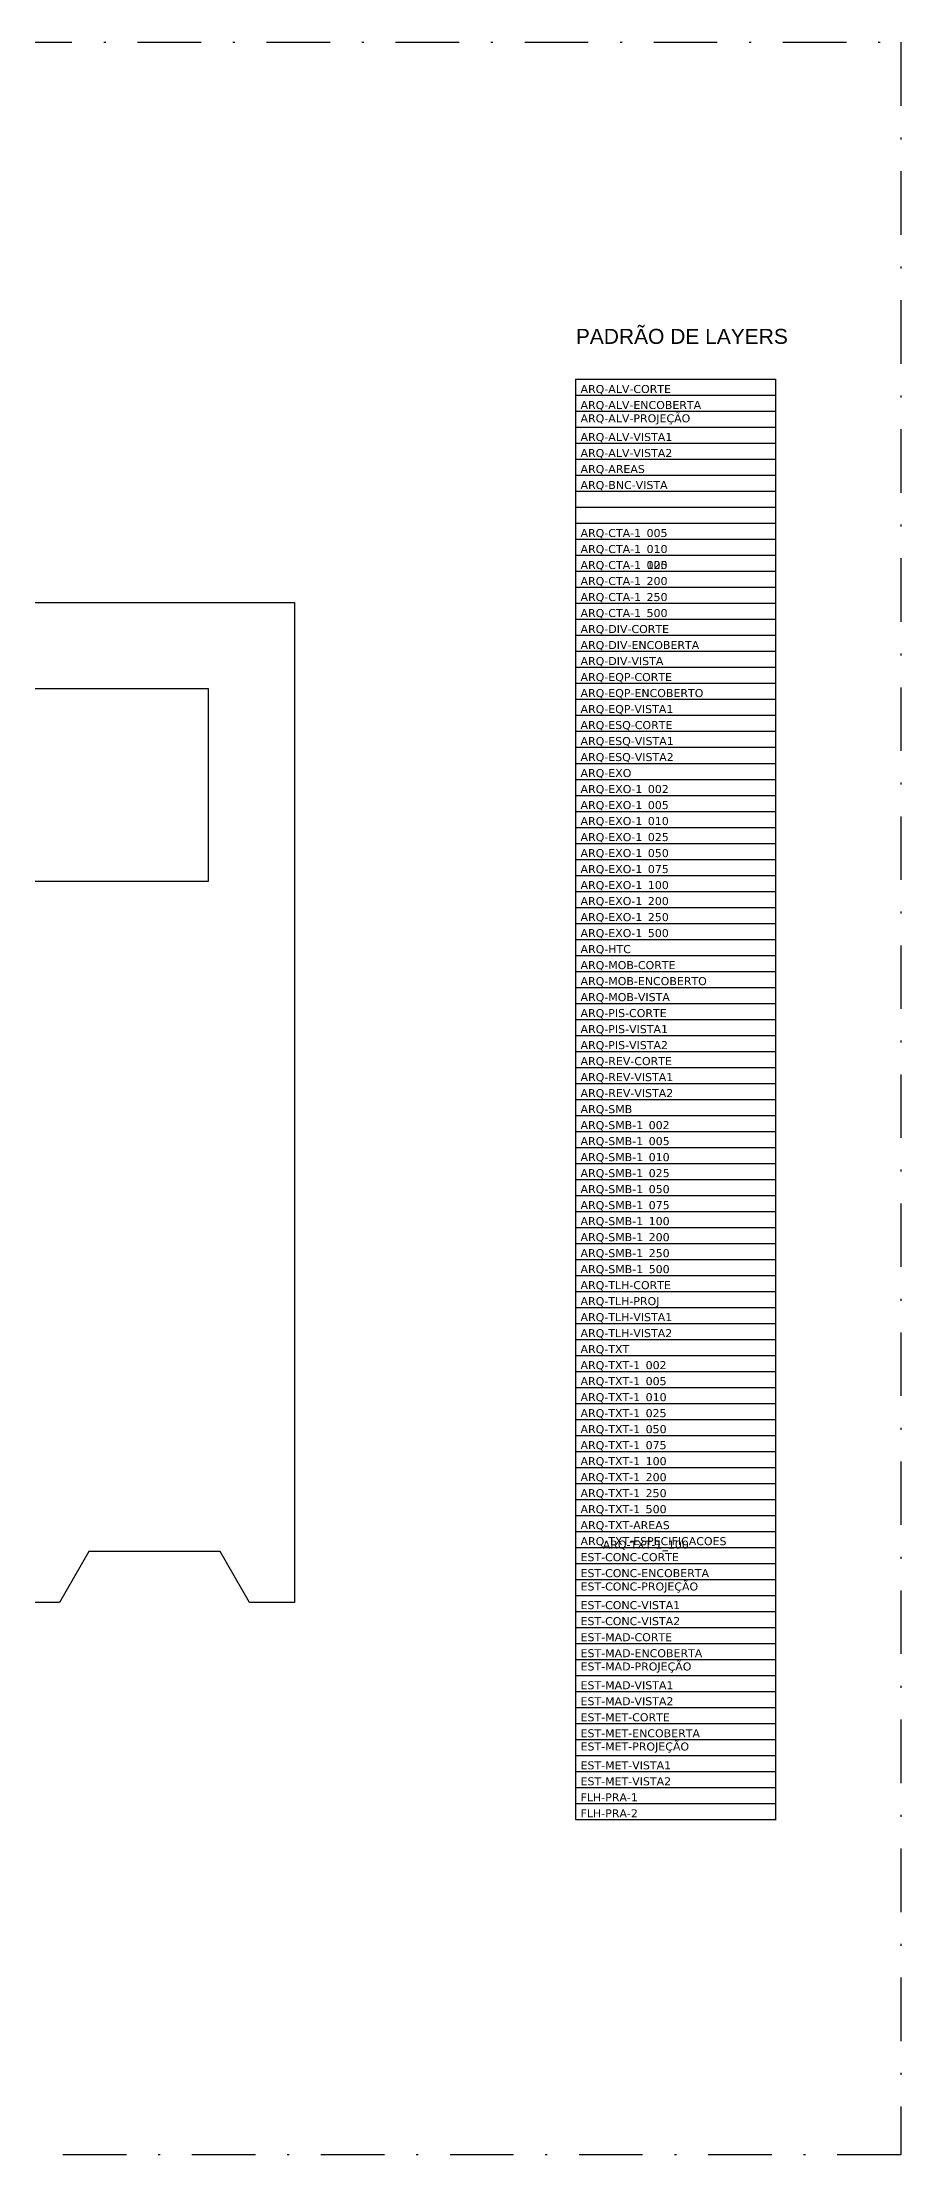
# Model space of a CAD drawing. Extents: x -81 to 144, y 107 to 212.
# Drawn here: x 101 to 143.9, y 106.6 to 212.2 of the extents above; entities that cross this region are included whole.
import ezdxf

# ---------------------------------------------------------------- set-up
doc = ezdxf.new("R2010")
doc.units = 0
doc.header["$LTSCALE"] = 0.005
for name, pattern in [('C5', [60, 50, -5, 0, -5]), ('CONTINU', [0]), ('DASHDOT', [25.4, 12.7, -6.35, 0, -6.35]), ('HIDDEN', [9.525, 6.35, -3.175]), ('TRAÇO-2PTOS_P', [0.625, 0.25, -0.125, 0, -0.125, 0, -0.125])]:
    doc.linetypes.add(name, pattern=pattern)
doc.layers.get('0').update_dxf_attribs({"linetype": 'CONTINUOUS'})
for name, color, linetype in [('A-01', 1, 'CONTINUOUS'), ('ARQ-ALV-CORTE', 5, 'CONTINUOUS'), ('ARQ-ALV-ENCOBERTA', 8, 'CONTINUOUS'), ('ARQ-ALV-PROJEÇÃO', 8, 'CONTINUOUS'), ('ARQ-ALV-VISTA1', 1, 'CONTINUOUS'), ('ARQ-ALV-VISTA2', 2, 'CONTINUOUS'), ('ARQ-AREAS', 7, 'CONTINUOUS'), ('ARQ-BNC-VISTA', 1, 'CONTINUOUS'), ('ARQ-CTA-1_005', 1, 'C5'), ('ARQ-CTA-1_010', 1, 'C5'), ('ARQ-CTA-1_025', 1, 'CONTINUOUS'), ('ARQ-CTA-1_100', 1, 'CONTINUOUS'), ('ARQ-CTA-1_200', 1, 'C5'), ('ARQ-CTA-1_250', 1, 'CONTINUOUS'), ('ARQ-CTA-1_500', 1, 'CONTINUOUS'), ('ARQ-DIV-CORTE', 2, 'CONTINUOUS'), ('ARQ-DIV-ENCOBERTA', 8, 'CONTINUOUS'), ('ARQ-DIV-VISTA', 1, 'CONTINUOUS'), ('ARQ-EQP-CORTE', 2, 'CONTINUOUS'), ('ARQ-EQP-ENCOBERTO', 8, 'CONTINUOUS'), ('ARQ-EQP-VISTA', 1, 'CONTINUOUS'), ('ARQ-ESQ-CORTE', 3, 'CONTINUOUS'), ('ARQ-ESQ-VISTA1', 2, 'CONTINUOUS'), ('ARQ-ESQ-VISTA2', 1, 'CONTINUOUS'), ('ARQ-EXO', 251, 'C5'), ('ARQ-EXO-1_002', 251, 'C5'), ('ARQ-EXO-1_005', 251, 'C5'), ('ARQ-EXO-1_010', 251, 'C5'), ('ARQ-EXO-1_025', 251, 'C5'), ('ARQ-EXO-1_050', 251, 'C5'), ('ARQ-EXO-1_100', 251, 'C5'), ('ARQ-EXO-1_200', 251, 'C5'), ('ARQ-EXO-1_250', 251, 'C5'), ('ARQ-EXO-1_500', 251, 'C5'), ('ARQ-HTC', 9, 'CONTINUOUS'), ('ARQ-MOB-CORTE', 2, 'CONTINUOUS'), ('ARQ-MOB-ENCOBERTO', 8, 'HIDDEN'), ('ARQ-MOB-VISTA', 1, 'CONTINU'), ('ARQ-PIS-CORTE', 2, 'CONTINUOUS'), ('ARQ-PIS-VISTA1', 1, 'CONTINUOUS'), ('ARQ-PIS-VISTA2', 2, 'CONTINUOUS'), ('ARQ-REV-CORTE', 30, 'CONTINUOUS'), ('ARQ-REV-VISTA1', 30, 'CONTINUOUS'), ('ARQ-REV-VISTA2', 30, 'CONTINUOUS'), ('ARQ-SMB', 1, 'CONTINUOUS'), ('ARQ-SMB-1_002', 1, 'CONTINUOUS'), ('ARQ-SMB-1_005', 1, 'CONTINU'), ('ARQ-SMB-1_010', 1, 'CONTINUOUS'), ('ARQ-SMB-1_025', 1, 'CONTINUOUS'), ('ARQ-SMB-1_050', 1, 'CONTINUOUS'), ('ARQ-SMB-1_100', 1, 'CONTINUOUS'), ('ARQ-SMB-1_200', 1, 'CONTINUOUS'), ('ARQ-SMB-1_250', 1, 'CONTINUOUS'), ('ARQ-SMB-1_500', 1, 'CONTINUOUS'), ('ARQ-TLH-CORTE', 4, 'CONTINUOUS'), ('ARQ-TLH-PROJ', 8, 'TRAÇO-2PTOS_P'), ('ARQ-TLH-VISTA1', 2, 'CONTINUOUS'), ('ARQ-TLH-VISTA2', 1, 'CONTINUOUS'), ('ARQ-TXT', 2, 'CONTINUOUS'), ('ARQ-TXT-1_002', 2, 'CONTINUOUS'), ('ARQ-TXT-1_005', 2, 'CONTINUOUS'), ('ARQ-TXT-1_010', 2, 'CONTINUOUS'), ('ARQ-TXT-1_025', 2, 'CONTINUOUS'), ('ARQ-TXT-1_050', 2, 'CONTINUOUS'), ('ARQ-TXT-1_075', 2, 'CONTINUOUS'), ('ARQ-TXT-1_100', 2, 'CONTINUOUS'), ('ARQ-TXT-1_200', 2, 'CONTINUOUS'), ('ARQ-TXT-1_250', 2, 'CONTINUOUS'), ('ARQ-TXT-1_500', 2, 'CONTINUOUS'), ('ARQ-TXT-AREAS', 2, 'CONTINUOUS'), ('ARQ-TXT-ESPECIFICACOES', 2, 'CONTINUOUS'), ('EST-CONC-CORTE', 6, 'CONTINUOUS'), ('EST-CONC-ENCOBERTA', 9, 'CONTINUOUS'), ('EST-CONC-PROJEÇÃO', 252, 'CONTINUOUS'), ('EST-CONC-VISTA1', 3, 'CONTINUOUS'), ('EST-CONC-VISTA2', 2, 'CONTINUOUS'), ('EST-MAD-CORTE', 4, 'CONTINUOUS'), ('EST-MAD-ENCOBERTA', 9, 'CONTINUOUS'), ('EST-MAD-PROJEÇÃO', 251, 'CONTINUOUS'), ('EST-MAD-VISTA1', 2, 'CONTINUOUS'), ('EST-MAD-VISTA2', 1, 'CONTINUOUS'), ('EST-MET-CORTE', 5, 'CONTINUOUS'), ('EST-MET-ENCOBERTA', 9, 'CONTINUOUS'), ('EST-MET-PROJEÇÃO', 253, 'CONTINUOUS'), ('EST-MET-VISTA1', 1, 'CONTINUOUS'), ('EST-MET-VISTA2', 8, 'CONTINUOUS'), ('FLH-PRA-01', 1, 'CONTINUOUS'), ('FLH-PRA-02', 6, 'CONTINUOUS')]:
    doc.layers.add(name, color=color, linetype=linetype)
doc.styles.add('ESC-50-A20', font='arial.ttf', dxfattribs={"height": 0.1})
doc.styles.get("Standard").update_dxf_attribs({"font": 'simplex.shx'})

msp = doc.modelspace()

# ---------------------------------------------------------------- linework, layer by layer
at = {"color": 251}
for p, q in [((127.632, 195.346), (137.632, 195.346)), ((127.632, 195.346), (127.632, 123.346)), ((127.632, 194.546), (137.632, 194.546)), ((137.632, 195.346), (137.632, 123.313)), ((127.632, 193.746), (137.632, 193.746)), ((127.632, 192.946), (137.632, 192.946)), ((127.632, 192.146), (137.632, 192.146)), ((127.632, 191.346), (137.632, 191.346)), ((127.632, 190.546), (137.632, 190.546)), ((127.632, 189.746), (137.632, 189.746)), ((127.632, 188.946), (137.632, 188.946)), ((127.632, 188.146), (137.632, 188.146)), ((127.632, 187.346), (137.632, 187.346)), ((127.632, 186.546), (137.632, 186.546)), ((127.632, 185.746), (137.632, 185.746)), ((127.632, 184.946), (137.632, 184.946)), ((127.632, 184.146), (137.632, 184.146)), ((127.632, 183.346), (137.632, 183.346)), ((127.632, 182.546), (137.632, 182.546)), ((127.632, 181.746), (137.632, 181.746)), ((127.632, 180.946), (137.632, 180.946)), ((127.632, 180.146), (137.632, 180.146)), ((127.632, 179.346), (137.632, 179.346)), ((127.632, 178.546), (137.632, 178.546)), ((127.632, 177.746), (137.632, 177.746)), ((127.632, 176.946), (137.632, 176.946)), ((127.632, 176.146), (137.632, 176.146)), ((127.632, 175.346), (137.632, 175.346)), ((127.632, 174.546), (137.632, 174.546)), ((127.632, 173.746), (137.632, 173.746)), ((127.632, 172.946), (137.632, 172.946)), ((127.632, 172.146), (137.632, 172.146)), ((127.632, 171.346), (137.632, 171.346)), ((127.632, 170.546), (137.632, 170.546)), ((127.632, 169.746), (137.632, 169.746)), ((127.632, 168.946), (137.632, 168.946)), ((127.632, 168.146), (137.632, 168.146)), ((127.632, 167.346), (137.632, 167.346)), ((127.632, 166.546), (137.632, 166.546)), ((127.632, 165.746), (137.632, 165.746)), ((127.632, 164.946), (137.632, 164.946)), ((127.632, 164.146), (137.632, 164.146)), ((127.632, 163.346), (137.632, 163.346)), ((127.632, 162.546), (137.632, 162.546)), ((127.632, 161.746), (137.632, 161.746)), ((127.632, 160.946), (137.632, 160.946)), ((127.632, 160.146), (137.632, 160.146)), ((127.632, 159.346), (137.632, 159.346)), ((127.632, 158.546), (137.632, 158.546)), ((127.632, 157.746), (137.632, 157.746)), ((127.632, 156.946), (137.632, 156.946)), ((127.632, 156.146), (137.632, 156.146)), ((127.632, 155.346), (137.632, 155.346)), ((127.632, 154.546), (137.632, 154.546)), ((127.632, 153.746), (137.632, 153.746)), ((127.632, 152.946), (137.632, 152.946)), ((127.632, 152.146), (137.632, 152.146)), ((127.632, 151.346), (137.632, 151.346)), ((127.632, 150.546), (137.632, 150.546)), ((127.632, 149.746), (137.632, 149.746)), ((127.632, 148.946), (137.632, 148.946)), ((127.632, 148.146), (137.632, 148.146)), ((127.632, 147.346), (137.632, 147.346)), ((127.632, 146.546), (137.632, 146.546)), ((127.632, 145.746), (137.632, 145.746)), ((127.632, 144.946), (137.632, 144.946)), ((127.632, 144.146), (137.632, 144.146)), ((127.632, 143.346), (137.632, 143.346)), ((127.632, 142.546), (137.632, 142.546)), ((127.632, 141.746), (137.632, 141.746)), ((127.632, 140.946), (137.632, 140.946)), ((127.632, 140.146), (137.632, 140.146)), ((127.632, 139.346), (137.632, 139.346)), ((127.632, 138.546), (137.632, 138.546)), ((127.632, 137.746), (137.632, 137.746)), ((127.632, 136.946), (137.632, 136.946)), ((127.632, 136.146), (137.632, 136.146)), ((127.632, 135.346), (137.632, 135.346)), ((127.632, 134.546), (137.632, 134.546)), ((127.632, 133.746), (137.632, 133.746)), ((127.632, 132.946), (137.632, 132.946)), ((127.632, 132.146), (137.632, 132.146)), ((127.632, 131.346), (137.632, 131.346)), ((127.632, 130.546), (137.632, 130.546)), ((127.632, 129.746), (137.632, 129.746)), ((127.632, 128.946), (137.632, 128.946)), ((127.632, 128.146), (137.632, 128.146)), ((127.632, 127.346), (137.632, 127.346)), ((127.632, 126.546), (137.632, 126.546)), ((127.632, 125.746), (137.632, 125.746)), ((127.632, 124.946), (137.632, 124.946)), ((127.632, 124.146), (137.632, 124.146)), ((127.632, 123.346), (137.632, 123.346))]:
    msp.add_line(p, q, dxfattribs=at)
at = {"linetype": 'DASHDOT', "ltscale": 50}
msp.add_lwpolyline([(-81.307, 212.195), (143.884, 212.195), (143.884, 106.585), (-81.307, 106.585)], close=True, dxfattribs=at)
at = {"layer": 'A-01', "color": 3}
msp.add_lwpolyline([(73.841, 134.194), (33.591, 134.194), (33.591, 184.194), (113.591, 184.194), (113.591, 134.194), (111.341, 134.194), (109.87, 136.742), (103.312, 136.742), (101.841, 134.194), (85.741, 134.194), (84.27, 136.742), (75.312, 136.742), (73.841, 134.194)], dxfattribs=at)
msp.add_lwpolyline([(50.279, 179.894), (109.279, 179.894), (109.279, 170.244), (50.279, 170.244)], close=True, dxfattribs=at)

# ---------------------------------------------------------------- texts
at = {"layer": 'ARQ-ALV-CORTE', "insert": (127.882, 195.06), "char_height": 0.4, "attachment_point": 1}
msp.add_mtext_dynamic_manual_height_columns('{\\fVerdana|b0|i0|c0|p34;ARQ-ALV-CORTE}', width=14.41568, gutter_width=12.5, heights=[0], dxfattribs=at)
at = {"layer": 'ARQ-ALV-ENCOBERTA', "insert": (127.882, 194.26), "char_height": 0.4, "attachment_point": 1}
msp.add_mtext_dynamic_manual_height_columns('{\\fVerdana|b0|i0|c0|p34;ARQ-ALV-ENCOBERTA}', width=14.41568, gutter_width=12.5, heights=[0], dxfattribs=at)
at = {"layer": 'ARQ-ALV-PROJEÇÃO', "insert": (127.882, 193.595), "char_height": 0.4, "attachment_point": 1}
msp.add_mtext_dynamic_manual_height_columns('{\\fVerdana|b0|i0|c0|p34;ARQ-ALV-PROJEÇÃO}', width=14.41568, gutter_width=12.5, heights=[0], dxfattribs=at)
at = {"layer": 'ARQ-ALV-VISTA1', "insert": (127.882, 192.66), "char_height": 0.4, "attachment_point": 1}
msp.add_mtext_dynamic_manual_height_columns('{\\fVerdana|b0|i0|c0|p34;ARQ-ALV-VISTA1}', width=14.41568, gutter_width=12.5, heights=[0], dxfattribs=at)
at = {"layer": 'ARQ-ALV-VISTA2', "insert": (127.882, 191.86), "char_height": 0.4, "attachment_point": 1}
msp.add_mtext_dynamic_manual_height_columns('{\\fVerdana|b0|i0|c0|p34;ARQ-ALV-VISTA2}', width=14.41568, gutter_width=12.5, heights=[0], dxfattribs=at)
at = {"layer": 'ARQ-AREAS', "insert": (127.882, 191.06), "char_height": 0.4, "attachment_point": 1}
msp.add_mtext_dynamic_manual_height_columns('{\\fVerdana|b0|i0|c0|p34;ARQ-AREAS}', width=14.41568, gutter_width=12.5, heights=[0], dxfattribs=at)
at = {"layer": 'ARQ-BNC-VISTA', "insert": (127.882, 190.26), "char_height": 0.4, "attachment_point": 1}
msp.add_mtext_dynamic_manual_height_columns('{\\fVerdana|b0|i0|c0|p34;ARQ-BNC-VISTA}', width=14.41568, gutter_width=12.5, heights=[0], dxfattribs=at)
at = {"layer": 'ARQ-CTA-1_005', "insert": (127.882, 187.86), "char_height": 0.4, "attachment_point": 1}
msp.add_mtext_dynamic_manual_height_columns('{\\fVerdana|b0|i0|c0|p34;ARQ-CTA-1_005}', width=14.41568, gutter_width=12.5, heights=[0], dxfattribs=at)
at = {"layer": 'ARQ-CTA-1_010', "insert": (127.882, 187.06), "char_height": 0.4, "attachment_point": 1}
msp.add_mtext_dynamic_manual_height_columns('{\\fVerdana|b0|i0|c0|p34;ARQ-CTA-1_010}', width=14.41568, gutter_width=12.5, heights=[0], dxfattribs=at)
at = {"layer": 'ARQ-CTA-1_025', "insert": (127.882, 186.26), "char_height": 0.4, "attachment_point": 1}
msp.add_mtext_dynamic_manual_height_columns('{\\fVerdana|b0|i0|c0|p34;ARQ-CTA-1_025}', width=14.41568, gutter_width=12.5, heights=[0], dxfattribs=at)
at = {"layer": 'ARQ-CTA-1_100', "insert": (127.882, 186.26), "char_height": 0.4, "attachment_point": 1}
msp.add_mtext_dynamic_manual_height_columns('{\\fVerdana|b0|i0|c0|p34;ARQ-CTA-1_100}', width=14.41568, gutter_width=12.5, heights=[0], dxfattribs=at)
at = {"layer": 'ARQ-CTA-1_200', "insert": (127.882, 185.46), "char_height": 0.4, "attachment_point": 1}
msp.add_mtext_dynamic_manual_height_columns('{\\fVerdana|b0|i0|c0|p34;ARQ-CTA-1_200}', width=14.41568, gutter_width=12.5, heights=[0], dxfattribs=at)
at = {"layer": 'ARQ-CTA-1_250', "insert": (127.882, 184.66), "char_height": 0.4, "attachment_point": 1}
msp.add_mtext_dynamic_manual_height_columns('{\\fVerdana|b0|i0|c0|p34;ARQ-CTA-1_250}', width=14.41568, gutter_width=12.5, heights=[0], dxfattribs=at)
at = {"layer": 'ARQ-CTA-1_500', "insert": (127.882, 183.86), "char_height": 0.4, "attachment_point": 1}
msp.add_mtext_dynamic_manual_height_columns('{\\fVerdana|b0|i0|c0|p34;ARQ-CTA-1_500}', width=14.41568, gutter_width=12.5, heights=[0], dxfattribs=at)
at = {"layer": 'ARQ-DIV-CORTE', "insert": (127.882, 183.06), "char_height": 0.4, "attachment_point": 1}
msp.add_mtext_dynamic_manual_height_columns('{\\fVerdana|b0|i0|c0|p34;ARQ-DIV-CORTE}', width=14.41568, gutter_width=12.5, heights=[0], dxfattribs=at)
at = {"layer": 'ARQ-DIV-ENCOBERTA', "insert": (127.882, 182.26), "char_height": 0.4, "attachment_point": 1}
msp.add_mtext_dynamic_manual_height_columns('{\\fVerdana|b0|i0|c0|p34;ARQ-DIV-ENCOBERTA}', width=14.41568, gutter_width=12.5, heights=[0], dxfattribs=at)
at = {"layer": 'ARQ-DIV-VISTA', "insert": (127.882, 181.46), "char_height": 0.4, "attachment_point": 1}
msp.add_mtext_dynamic_manual_height_columns('{\\fVerdana|b0|i0|c0|p34;ARQ-DIV-VISTA}', width=14.41568, gutter_width=12.5, heights=[0], dxfattribs=at)
at = {"layer": 'ARQ-EQP-CORTE', "insert": (127.882, 180.66), "char_height": 0.4, "attachment_point": 1}
msp.add_mtext_dynamic_manual_height_columns('{\\fVerdana|b0|i0|c0|p34;ARQ-EQP-CORTE}', width=14.41568, gutter_width=12.5, heights=[0], dxfattribs=at)
at = {"layer": 'ARQ-EQP-ENCOBERTO', "insert": (127.882, 179.86), "char_height": 0.4, "attachment_point": 1}
msp.add_mtext_dynamic_manual_height_columns('{\\fVerdana|b0|i0|c0|p34;ARQ-EQP-ENCOBERTO}', width=14.41568, gutter_width=12.5, heights=[0], dxfattribs=at)
at = {"layer": 'ARQ-EQP-VISTA', "insert": (127.882, 179.06), "char_height": 0.4, "attachment_point": 1}
msp.add_mtext_dynamic_manual_height_columns('{\\fVerdana|b0|i0|c0|p34;ARQ-EQP-VISTA1}', width=14.41568, gutter_width=12.5, heights=[0], dxfattribs=at)
at = {"layer": 'ARQ-ESQ-CORTE', "insert": (127.882, 178.26), "char_height": 0.4, "attachment_point": 1}
msp.add_mtext_dynamic_manual_height_columns('{\\fVerdana|b0|i0|c0|p34;ARQ-ESQ-CORTE}', width=14.41568, gutter_width=12.5, heights=[0], dxfattribs=at)
at = {"layer": 'ARQ-ESQ-VISTA1', "insert": (127.882, 177.46), "char_height": 0.4, "attachment_point": 1}
msp.add_mtext_dynamic_manual_height_columns('{\\fVerdana|b0|i0|c0|p34;ARQ-ESQ-VISTA1}', width=14.41568, gutter_width=12.5, heights=[0], dxfattribs=at)
at = {"layer": 'ARQ-ESQ-VISTA2', "insert": (127.882, 176.66), "char_height": 0.4, "attachment_point": 1}
msp.add_mtext_dynamic_manual_height_columns('{\\fVerdana|b0|i0|c0|p34;ARQ-ESQ-VISTA2}', width=14.41568, gutter_width=12.5, heights=[0], dxfattribs=at)
at = {"layer": 'ARQ-EXO', "insert": (127.882, 175.86), "char_height": 0.4, "attachment_point": 1}
msp.add_mtext_dynamic_manual_height_columns('{\\fVerdana|b0|i0|c0|p34;ARQ-EXO}', width=14.41568, gutter_width=12.5, heights=[0], dxfattribs=at)
at = {"layer": 'ARQ-EXO-1_002', "insert": (127.882, 175.06), "char_height": 0.4, "attachment_point": 1}
msp.add_mtext_dynamic_manual_height_columns('{\\fVerdana|b0|i0|c0|p34;ARQ-EXO-1_002}', width=14.41568, gutter_width=12.5, heights=[0], dxfattribs=at)
at = {"layer": 'ARQ-EXO-1_005', "insert": (127.882, 174.26), "char_height": 0.4, "attachment_point": 1}
msp.add_mtext_dynamic_manual_height_columns('{\\fVerdana|b0|i0|c0|p34;ARQ-EXO-1_005}', width=14.41568, gutter_width=12.5, heights=[0], dxfattribs=at)
at = {"layer": 'ARQ-EXO-1_010', "insert": (127.882, 173.46), "char_height": 0.4, "attachment_point": 1}
msp.add_mtext_dynamic_manual_height_columns('{\\fVerdana|b0|i0|c0|p34;ARQ-EXO-1_010}', width=14.41568, gutter_width=12.5, heights=[0], dxfattribs=at)
at = {"layer": 'ARQ-EXO-1_025', "insert": (127.882, 172.66), "char_height": 0.4, "attachment_point": 1}
msp.add_mtext_dynamic_manual_height_columns('{\\fVerdana|b0|i0|c0|p34;ARQ-EXO-1_025}', width=14.41568, gutter_width=12.5, heights=[0], dxfattribs=at)
at = {"layer": 'ARQ-EXO-1_050', "char_height": 0.4, "attachment_point": 1}
for s, insert in [('{\\fVerdana|b0|i0|c0|p34;ARQ-EXO-1_050}', (127.882, 171.86)), ('{\\fVerdana|b0|i0|c0|p34;ARQ-EXO-1_075}', (127.882, 171.06))]:
    msp.add_mtext_dynamic_manual_height_columns(s, width=14.41568, gutter_width=12.5, heights=[0], dxfattribs=dict(at, insert=insert))
at = {"layer": 'ARQ-EXO-1_100', "insert": (127.882, 170.26), "char_height": 0.4, "attachment_point": 1}
msp.add_mtext_dynamic_manual_height_columns('{\\fVerdana|b0|i0|c0|p34;ARQ-EXO-1_100}', width=14.41568, gutter_width=12.5, heights=[0], dxfattribs=at)
at = {"layer": 'ARQ-EXO-1_200', "insert": (127.882, 169.46), "char_height": 0.4, "attachment_point": 1}
msp.add_mtext_dynamic_manual_height_columns('{\\fVerdana|b0|i0|c0|p34;ARQ-EXO-1_200}', width=14.41568, gutter_width=12.5, heights=[0], dxfattribs=at)
at = {"layer": 'ARQ-EXO-1_250', "insert": (127.882, 168.66), "char_height": 0.4, "attachment_point": 1}
msp.add_mtext_dynamic_manual_height_columns('{\\fVerdana|b0|i0|c0|p34;ARQ-EXO-1_250}', width=14.41568, gutter_width=12.5, heights=[0], dxfattribs=at)
at = {"layer": 'ARQ-EXO-1_500', "insert": (127.882, 167.86), "char_height": 0.4, "attachment_point": 1}
msp.add_mtext_dynamic_manual_height_columns('{\\fVerdana|b0|i0|c0|p34;ARQ-EXO-1_500}', width=14.41568, gutter_width=12.5, heights=[0], dxfattribs=at)
at = {"layer": 'ARQ-HTC', "insert": (127.882, 167.06), "char_height": 0.4, "attachment_point": 1}
msp.add_mtext_dynamic_manual_height_columns('{\\fVerdana|b0|i0|c0|p34;ARQ-HTC}', width=14.41568, gutter_width=12.5, heights=[0], dxfattribs=at)
at = {"layer": 'ARQ-MOB-CORTE', "insert": (127.882, 166.26), "char_height": 0.4, "attachment_point": 1}
msp.add_mtext_dynamic_manual_height_columns('{\\fVerdana|b0|i0|c0|p34;ARQ-MOB-CORTE}', width=14.41568, gutter_width=12.5, heights=[0], dxfattribs=at)
at = {"layer": 'ARQ-MOB-ENCOBERTO', "insert": (127.882, 165.46), "char_height": 0.4, "attachment_point": 1}
msp.add_mtext_dynamic_manual_height_columns('{\\fVerdana|b0|i0|c0|p34;ARQ-MOB-ENCOBERTO}', width=14.41568, gutter_width=12.5, heights=[0], dxfattribs=at)
at = {"layer": 'ARQ-MOB-VISTA', "insert": (127.882, 164.66), "char_height": 0.4, "attachment_point": 1}
msp.add_mtext_dynamic_manual_height_columns('{\\fVerdana|b0|i0|c0|p34;ARQ-MOB-VISTA}', width=14.41568, gutter_width=12.5, heights=[0], dxfattribs=at)
at = {"layer": 'ARQ-PIS-CORTE', "insert": (127.882, 163.86), "char_height": 0.4, "attachment_point": 1}
msp.add_mtext_dynamic_manual_height_columns('{\\fVerdana|b0|i0|c0|p34;ARQ-PIS-CORTE}', width=14.41568, gutter_width=12.5, heights=[0], dxfattribs=at)
at = {"layer": 'ARQ-PIS-VISTA1', "insert": (127.882, 163.06), "char_height": 0.4, "attachment_point": 1}
msp.add_mtext_dynamic_manual_height_columns('{\\fVerdana|b0|i0|c0|p34;ARQ-PIS-VISTA1}', width=14.41568, gutter_width=12.5, heights=[0], dxfattribs=at)
at = {"layer": 'ARQ-PIS-VISTA2', "insert": (127.882, 162.26), "char_height": 0.4, "attachment_point": 1}
msp.add_mtext_dynamic_manual_height_columns('{\\fVerdana|b0|i0|c0|p34;ARQ-PIS-VISTA2}', width=14.41568, gutter_width=12.5, heights=[0], dxfattribs=at)
at = {"layer": 'ARQ-REV-CORTE', "insert": (127.882, 161.46), "char_height": 0.4, "attachment_point": 1}
msp.add_mtext_dynamic_manual_height_columns('{\\fVerdana|b0|i0|c0|p34;ARQ-REV-CORTE}', width=14.41568, gutter_width=12.5, heights=[0], dxfattribs=at)
at = {"layer": 'ARQ-REV-VISTA1', "insert": (127.882, 160.66), "char_height": 0.4, "attachment_point": 1}
msp.add_mtext_dynamic_manual_height_columns('{\\fVerdana|b0|i0|c0|p34;ARQ-REV-VISTA1}', width=14.41568, gutter_width=12.5, heights=[0], dxfattribs=at)
at = {"layer": 'ARQ-REV-VISTA2', "insert": (127.882, 159.86), "char_height": 0.4, "attachment_point": 1}
msp.add_mtext_dynamic_manual_height_columns('{\\fVerdana|b0|i0|c0|p34;ARQ-REV-VISTA2}', width=14.41568, gutter_width=12.5, heights=[0], dxfattribs=at)
at = {"layer": 'ARQ-SMB', "insert": (127.882, 159.06), "char_height": 0.4, "attachment_point": 1}
msp.add_mtext_dynamic_manual_height_columns('{\\fVerdana|b0|i0|c0|p34;ARQ-SMB}', width=14.41568, gutter_width=12.5, heights=[0], dxfattribs=at)
at = {"layer": 'ARQ-SMB-1_002', "insert": (127.882, 158.26), "char_height": 0.4, "attachment_point": 1}
msp.add_mtext_dynamic_manual_height_columns('{\\fVerdana|b0|i0|c0|p34;ARQ-SMB-1_002}', width=14.41568, gutter_width=12.5, heights=[0], dxfattribs=at)
at = {"layer": 'ARQ-SMB-1_005', "insert": (127.882, 157.46), "char_height": 0.4, "attachment_point": 1}
msp.add_mtext_dynamic_manual_height_columns('{\\fVerdana|b0|i0|c0|p34;ARQ-SMB-1_005}', width=14.41568, gutter_width=12.5, heights=[0], dxfattribs=at)
at = {"layer": 'ARQ-SMB-1_010', "insert": (127.882, 156.66), "char_height": 0.4, "attachment_point": 1}
msp.add_mtext_dynamic_manual_height_columns('{\\fVerdana|b0|i0|c0|p34;ARQ-SMB-1_010}', width=14.41568, gutter_width=12.5, heights=[0], dxfattribs=at)
at = {"layer": 'ARQ-SMB-1_025', "insert": (127.882, 155.86), "char_height": 0.4, "attachment_point": 1}
msp.add_mtext_dynamic_manual_height_columns('{\\fVerdana|b0|i0|c0|p34;ARQ-SMB-1_025}', width=14.41568, gutter_width=12.5, heights=[0], dxfattribs=at)
at = {"layer": 'ARQ-SMB-1_050', "char_height": 0.4, "attachment_point": 1}
for s, insert in [('{\\fVerdana|b0|i0|c0|p34;ARQ-SMB-1_050}', (127.882, 155.06)), ('{\\fVerdana|b0|i0|c0|p34;ARQ-SMB-1_075}', (127.882, 154.26))]:
    msp.add_mtext_dynamic_manual_height_columns(s, width=14.41568, gutter_width=12.5, heights=[0], dxfattribs=dict(at, insert=insert))
at = {"layer": 'ARQ-SMB-1_100', "insert": (127.882, 153.46), "char_height": 0.4, "attachment_point": 1}
msp.add_mtext_dynamic_manual_height_columns('{\\fVerdana|b0|i0|c0|p34;ARQ-SMB-1_100}', width=14.41568, gutter_width=12.5, heights=[0], dxfattribs=at)
at = {"layer": 'ARQ-SMB-1_200', "insert": (127.882, 152.66), "char_height": 0.4, "attachment_point": 1}
msp.add_mtext_dynamic_manual_height_columns('{\\fVerdana|b0|i0|c0|p34;ARQ-SMB-1_200}', width=14.41568, gutter_width=12.5, heights=[0], dxfattribs=at)
at = {"layer": 'ARQ-SMB-1_250', "insert": (127.882, 151.86), "char_height": 0.4, "attachment_point": 1}
msp.add_mtext_dynamic_manual_height_columns('{\\fVerdana|b0|i0|c0|p34;ARQ-SMB-1_250}', width=14.41568, gutter_width=12.5, heights=[0], dxfattribs=at)
at = {"layer": 'ARQ-SMB-1_500', "insert": (127.882, 151.06), "char_height": 0.4, "attachment_point": 1}
msp.add_mtext_dynamic_manual_height_columns('{\\fVerdana|b0|i0|c0|p34;ARQ-SMB-1_500}', width=14.41568, gutter_width=12.5, heights=[0], dxfattribs=at)
at = {"layer": 'ARQ-TLH-CORTE', "insert": (127.882, 150.26), "char_height": 0.4, "attachment_point": 1}
msp.add_mtext_dynamic_manual_height_columns('{\\fVerdana|b0|i0|c0|p34;ARQ-TLH-CORTE}', width=14.41568, gutter_width=12.5, heights=[0], dxfattribs=at)
at = {"layer": 'ARQ-TLH-PROJ', "insert": (127.882, 149.46), "char_height": 0.4, "attachment_point": 1}
msp.add_mtext_dynamic_manual_height_columns('{\\fVerdana|b0|i0|c0|p34;ARQ-TLH-PROJ}', width=14.41568, gutter_width=12.5, heights=[0], dxfattribs=at)
at = {"layer": 'ARQ-TLH-VISTA1', "insert": (127.882, 148.66), "char_height": 0.4, "attachment_point": 1}
msp.add_mtext_dynamic_manual_height_columns('{\\fVerdana|b0|i0|c0|p34;ARQ-TLH-VISTA1}', width=14.41568, gutter_width=12.5, heights=[0], dxfattribs=at)
at = {"layer": 'ARQ-TLH-VISTA2', "insert": (127.882, 147.86), "char_height": 0.4, "attachment_point": 1}
msp.add_mtext_dynamic_manual_height_columns('{\\fVerdana|b0|i0|c0|p34;ARQ-TLH-VISTA2}', width=14.41568, gutter_width=12.5, heights=[0], dxfattribs=at)
at = {"layer": 'ARQ-TXT', "insert": (127.647, 197.866), "char_height": 0.75, "attachment_point": 1, "style": 'ESC-50-A20'}
msp.add_mtext_dynamic_manual_height_columns('PADRÃO DE LAYERS', width=12.96658, gutter_width=12.5, heights=[0], dxfattribs=at)
at = {"layer": 'ARQ-TXT', "insert": (127.882, 147.06), "char_height": 0.4, "attachment_point": 1}
msp.add_mtext_dynamic_manual_height_columns('{\\fVerdana|b0|i0|c0|p34;ARQ-TXT}', width=14.41568, gutter_width=12.5, heights=[0], dxfattribs=at)
at = {"layer": 'ARQ-TXT-1_002', "insert": (127.882, 146.26), "char_height": 0.4, "attachment_point": 1}
msp.add_mtext_dynamic_manual_height_columns('{\\fVerdana|b0|i0|c0|p34;ARQ-TXT-1_002}', width=14.41568, gutter_width=12.5, heights=[0], dxfattribs=at)
at = {"layer": 'ARQ-TXT-1_005', "insert": (127.882, 145.46), "char_height": 0.4, "attachment_point": 1}
msp.add_mtext_dynamic_manual_height_columns('{\\fVerdana|b0|i0|c0|p34;ARQ-TXT-1_005}', width=14.41568, gutter_width=12.5, heights=[0], dxfattribs=at)
at = {"layer": 'ARQ-TXT-1_010', "insert": (127.882, 144.66), "char_height": 0.4, "attachment_point": 1}
msp.add_mtext_dynamic_manual_height_columns('{\\fVerdana|b0|i0|c0|p34;ARQ-TXT-1_010}', width=14.41568, gutter_width=12.5, heights=[0], dxfattribs=at)
at = {"layer": 'ARQ-TXT-1_025', "insert": (127.882, 143.86), "char_height": 0.4, "attachment_point": 1}
msp.add_mtext_dynamic_manual_height_columns('{\\fVerdana|b0|i0|c0|p34;ARQ-TXT-1_025}', width=14.41568, gutter_width=12.5, heights=[0], dxfattribs=at)
at = {"layer": 'ARQ-TXT-1_050', "insert": (127.882, 143.06), "char_height": 0.4, "attachment_point": 1}
msp.add_mtext_dynamic_manual_height_columns('{\\fVerdana|b0|i0|c0|p34;ARQ-TXT-1_050}', width=14.41568, gutter_width=12.5, heights=[0], dxfattribs=at)
at = {"layer": 'ARQ-TXT-1_075', "insert": (127.882, 142.26), "char_height": 0.4, "attachment_point": 1}
msp.add_mtext_dynamic_manual_height_columns('{\\fVerdana|b0|i0|c0|p34;ARQ-TXT-1_075}', width=14.41568, gutter_width=12.5, heights=[0], dxfattribs=at)
at = {"layer": 'ARQ-TXT-1_100', "char_height": 0.4, "attachment_point": 1}
for insert in [(127.882, 141.46), (128.991, 137.288)]:
    msp.add_mtext_dynamic_manual_height_columns('{\\fVerdana|b0|i0|c0|p34;ARQ-TXT-1_100}', width=14.41568, gutter_width=12.5, heights=[0], dxfattribs=dict(at, insert=insert))
at = {"layer": 'ARQ-TXT-1_200', "insert": (127.882, 140.66), "char_height": 0.4, "attachment_point": 1}
msp.add_mtext_dynamic_manual_height_columns('{\\fVerdana|b0|i0|c0|p34;ARQ-TXT-1_200}', width=14.41568, gutter_width=12.5, heights=[0], dxfattribs=at)
at = {"layer": 'ARQ-TXT-1_250', "insert": (127.882, 139.86), "char_height": 0.4, "attachment_point": 1}
msp.add_mtext_dynamic_manual_height_columns('{\\fVerdana|b0|i0|c0|p34;ARQ-TXT-1_250}', width=14.41568, gutter_width=12.5, heights=[0], dxfattribs=at)
at = {"layer": 'ARQ-TXT-1_500', "insert": (127.882, 139.06), "char_height": 0.4, "attachment_point": 1}
msp.add_mtext_dynamic_manual_height_columns('{\\fVerdana|b0|i0|c0|p34;ARQ-TXT-1_500}', width=14.41568, gutter_width=12.5, heights=[0], dxfattribs=at)
at = {"layer": 'ARQ-TXT-AREAS', "insert": (127.882, 138.26), "char_height": 0.4, "attachment_point": 1}
msp.add_mtext_dynamic_manual_height_columns('{\\fVerdana|b0|i0|c0|p34;ARQ-TXT-AREAS}', width=14.41568, gutter_width=12.5, heights=[0], dxfattribs=at)
at = {"layer": 'ARQ-TXT-ESPECIFICACOES', "insert": (127.882, 137.46), "char_height": 0.4, "attachment_point": 1}
msp.add_mtext_dynamic_manual_height_columns('{\\fVerdana|b0|i0|c0|p34;ARQ-TXT-ESPECIFICACOES}', width=14.41568, gutter_width=12.5, heights=[0], dxfattribs=at)
at = {"layer": 'EST-CONC-CORTE', "insert": (127.882, 136.663), "char_height": 0.4, "attachment_point": 1}
msp.add_mtext_dynamic_manual_height_columns('{\\fVerdana|b0|i0|c0|p34;EST-CONC-CORTE}', width=14.41568, gutter_width=12.5, heights=[0], dxfattribs=at)
at = {"layer": 'EST-CONC-ENCOBERTA', "insert": (127.882, 135.863), "char_height": 0.4, "attachment_point": 1}
msp.add_mtext_dynamic_manual_height_columns('{\\fVerdana|b0|i0|c0|p34;EST-CONC-ENCOBERTA}', width=14.41568, gutter_width=12.5, heights=[0], dxfattribs=at)
at = {"layer": 'EST-CONC-PROJEÇÃO', "insert": (127.882, 135.195), "char_height": 0.4, "attachment_point": 1}
msp.add_mtext_dynamic_manual_height_columns('{\\fVerdana|b0|i0|c0|p34;EST-CONC-PROJEÇÃO}', width=14.41568, gutter_width=12.5, heights=[0], dxfattribs=at)
at = {"layer": 'EST-CONC-VISTA1', "insert": (127.882, 134.263), "char_height": 0.4, "attachment_point": 1}
msp.add_mtext_dynamic_manual_height_columns('{\\fVerdana|b0|i0|c0|p34;EST-CONC-VISTA1}', width=14.41568, gutter_width=12.5, heights=[0], dxfattribs=at)
at = {"layer": 'EST-CONC-VISTA2', "insert": (127.882, 133.463), "char_height": 0.4, "attachment_point": 1}
msp.add_mtext_dynamic_manual_height_columns('{\\fVerdana|b0|i0|c0|p34;EST-CONC-VISTA2}', width=14.41568, gutter_width=12.5, heights=[0], dxfattribs=at)
at = {"layer": 'EST-MAD-CORTE', "insert": (127.882, 132.659), "char_height": 0.4, "attachment_point": 1}
msp.add_mtext_dynamic_manual_height_columns('{\\fVerdana|b0|i0|c0|p34;EST-MAD-CORTE}', width=14.41568, gutter_width=12.5, heights=[0], dxfattribs=at)
at = {"layer": 'EST-MAD-ENCOBERTA', "insert": (127.882, 131.859), "char_height": 0.4, "attachment_point": 1}
msp.add_mtext_dynamic_manual_height_columns('{\\fVerdana|b0|i0|c0|p34;EST-MAD-ENCOBERTA}', width=14.41568, gutter_width=12.5, heights=[0], dxfattribs=at)
at = {"layer": 'EST-MAD-PROJEÇÃO', "insert": (127.882, 131.195), "char_height": 0.4, "attachment_point": 1}
msp.add_mtext_dynamic_manual_height_columns('{\\fVerdana|b0|i0|c0|p34;EST-MAD-PROJEÇÃO}', width=14.41568, gutter_width=12.5, heights=[0], dxfattribs=at)
at = {"layer": 'EST-MAD-VISTA1', "insert": (127.882, 130.257), "char_height": 0.4, "attachment_point": 1}
msp.add_mtext_dynamic_manual_height_columns('{\\fVerdana|b0|i0|c0|p34;EST-MAD-VISTA1}', width=14.41568, gutter_width=12.5, heights=[0], dxfattribs=at)
at = {"layer": 'EST-MAD-VISTA2', "insert": (127.882, 129.458), "char_height": 0.4, "attachment_point": 1}
msp.add_mtext_dynamic_manual_height_columns('{\\fVerdana|b0|i0|c0|p34;EST-MAD-VISTA2}', width=14.41568, gutter_width=12.5, heights=[0], dxfattribs=at)
at = {"layer": 'EST-MET-CORTE', "insert": (127.882, 128.656), "char_height": 0.4, "attachment_point": 1}
msp.add_mtext_dynamic_manual_height_columns('{\\fVerdana|b0|i0|c0|p34;EST-MET-CORTE}', width=14.41568, gutter_width=12.5, heights=[0], dxfattribs=at)
at = {"layer": 'EST-MET-ENCOBERTA', "insert": (127.882, 127.856), "char_height": 0.4, "attachment_point": 1}
msp.add_mtext_dynamic_manual_height_columns('{\\fVerdana|b0|i0|c0|p34;EST-MET-ENCOBERTA}', width=14.41568, gutter_width=12.5, heights=[0], dxfattribs=at)
at = {"layer": 'EST-MET-PROJEÇÃO', "insert": (127.882, 127.195), "char_height": 0.4, "attachment_point": 1}
msp.add_mtext_dynamic_manual_height_columns('{\\fVerdana|b0|i0|c0|p34;EST-MET-PROJEÇÃO}', width=14.41568, gutter_width=12.5, heights=[0], dxfattribs=at)
at = {"layer": 'EST-MET-VISTA1', "insert": (127.882, 126.254), "char_height": 0.4, "attachment_point": 1}
msp.add_mtext_dynamic_manual_height_columns('{\\fVerdana|b0|i0|c0|p34;EST-MET-VISTA1}', width=14.41568, gutter_width=12.5, heights=[0], dxfattribs=at)
at = {"layer": 'EST-MET-VISTA2', "insert": (127.882, 125.455), "char_height": 0.4, "attachment_point": 1}
msp.add_mtext_dynamic_manual_height_columns('{\\fVerdana|b0|i0|c0|p34;EST-MET-VISTA2}', width=14.41568, gutter_width=12.5, heights=[0], dxfattribs=at)
at = {"layer": 'FLH-PRA-01', "insert": (127.882, 124.654), "char_height": 0.4, "attachment_point": 1}
msp.add_mtext_dynamic_manual_height_columns('{\\fVerdana|b0|i0|c0|p34;FLH-PRA-1}', width=14.41568, gutter_width=12.5, heights=[0], dxfattribs=at)
at = {"layer": 'FLH-PRA-02', "insert": (127.882, 123.855), "char_height": 0.4, "attachment_point": 1}
msp.add_mtext_dynamic_manual_height_columns('{\\fVerdana|b0|i0|c0|p34;FLH-PRA-2}', width=14.41568, gutter_width=12.5, heights=[0], dxfattribs=at)

doc.saveas('drawing.dxf')
